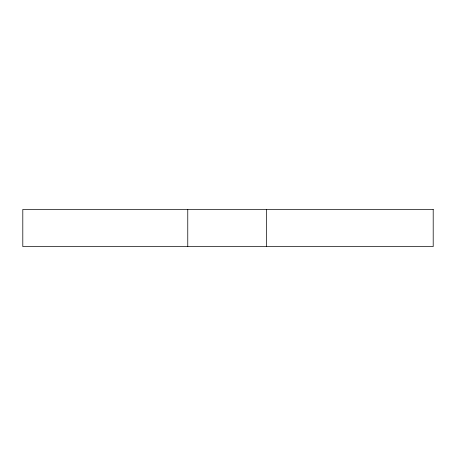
<?xml version="1.0" encoding="UTF-8"?>
<svg xmlns="http://www.w3.org/2000/svg" width="456" height="456" viewBox="0 0 456 456"><rect width="100%" height="100%" fill="white"/><g stroke="black" fill="none" stroke-linecap="round" stroke-linejoin="round"><path stroke-width="0.68" d="M266.412 209.412L266.412 246.588M187.764 209.412L187.764 246.588M433.2 209.412L22.8 209.412L22.8 246.588L433.2 246.588L433.2 209.412"/></g></svg>
